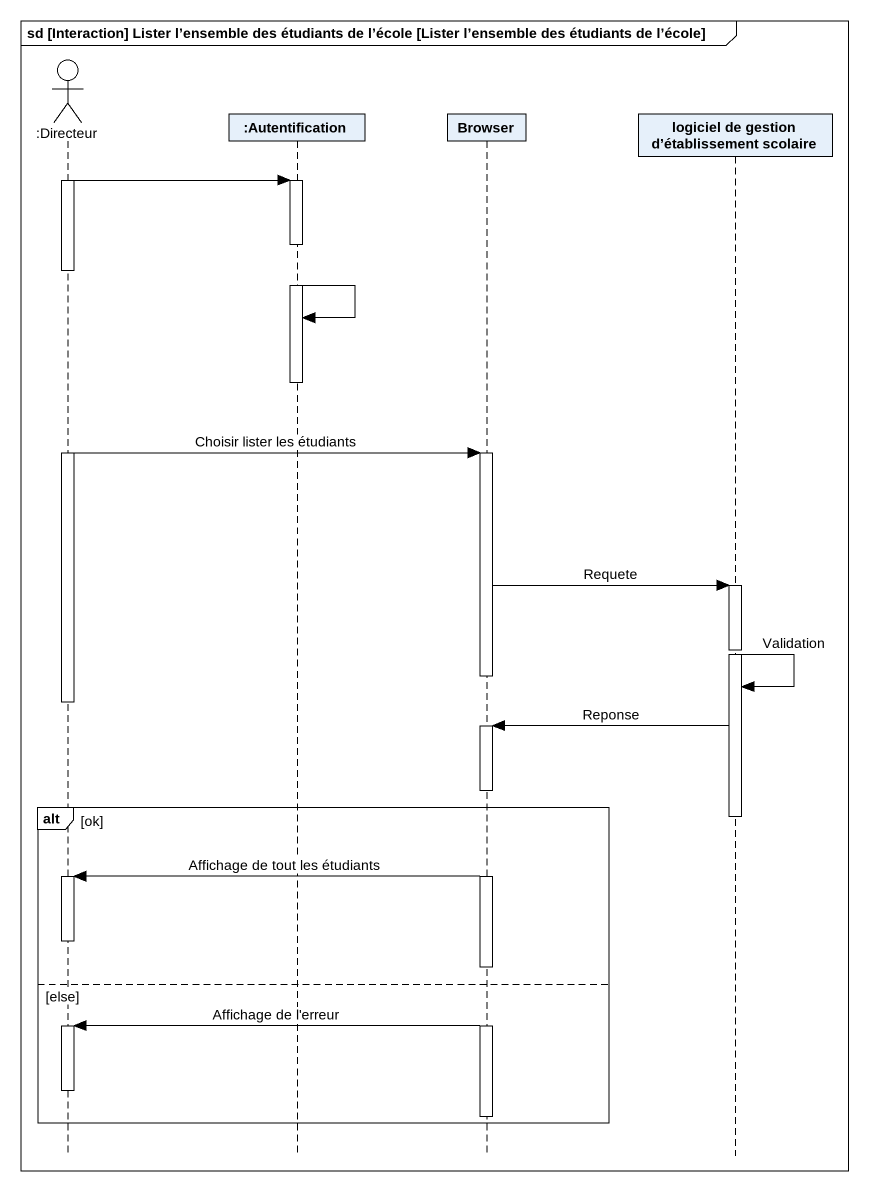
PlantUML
@startuml
mainframe sd [Interaction] Lister l’ensemble des étudiants de l’école [Lister l’ensemble des étudiants de l’école]
hide footbox
actor ":Directeur" as Directeur
participant ":Autentification" as Autentification
participant Browser
participant "logiciel de gestion d’établissement scolaire" as logiciel_de_gestion_d

activate Directeur
Directeur -> Autentification
activate Autentification
deactivate Directeur
Autentification -> Autentification
deactivate Autentification
activate Directeur
Directeur -> Browser : Choisir lister les étudiants
activate Browser
Browser -> logiciel_de_gestion_d : Requete
activate logiciel_de_gestion_d
deactivate Browser
logiciel_de_gestion_d -> logiciel_de_gestion_d : Validation
deactivate Directeur
logiciel_de_gestion_d -> Browser : Reponse
activate Browser
alt ok
  deactivate logiciel_de_gestion_d
  Browser -> Directeur : Affichage de tout les étudiants
  activate Directeur
  deactivate Directeur
else else
  Browser -> Directeur : Affichage de l'erreur
  activate Directeur
  deactivate Directeur
  deactivate Browser
end
@enduml
